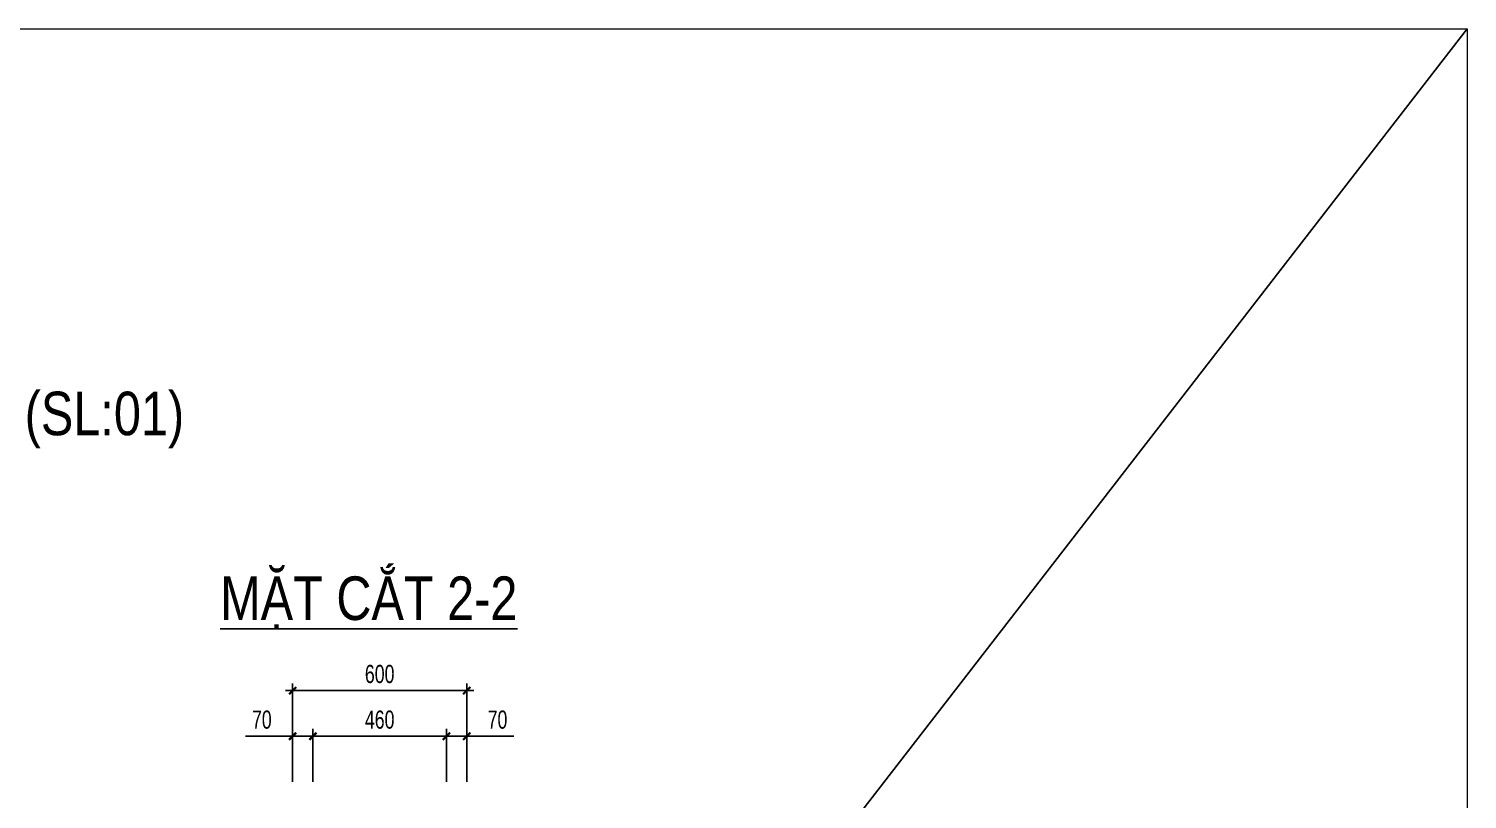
# Model space of a CAD drawing. Header units: millimetres. Extents: x -147841 to 368790, y -162721 to 84261.
# Drawn here: x 309031 to 313988, y -66612 to -63958 of the extents above; entities that cross this region are included whole.
import ezdxf
from ezdxf.enums import TextEntityAlignment as Align

# ---------------------------------------------------------------- set-up
doc = ezdxf.new("R2010")
doc.units = ezdxf.units.MM
doc.header["$LTSCALE"] = 1000
doc.header["$MEASUREMENT"] = 0
doc.header["$PDMODE"] = 1
doc.header["$PDSIZE"] = -10
doc.layers.get('0').update_dxf_attribs({"linetype": 'CONTINUOUS', "lineweight": 18})
doc.layers.get('DEFPOINTS').update_dxf_attribs({"color": 5, "linetype": 'CONTINUOUS', "lineweight": 18})
for name, color, linetype in [('KC-Dim', 8, 'CONTINUOUS'), ('KC-Text', 31, 'CONTINUOUS'), ('KC-Thay', 7, 'CONTINUOUS')]:
    doc.layers.add(name, color=color, linetype=linetype)
doc.styles.add('ARIAL', font='arial.ttf', dxfattribs={"width": 0.7})
doc.dimstyles.new('2.5-25', dxfattribs={"dimscale": 25, "dimtxt": 2.5, "dimasz": 1, "dimexe": 1, "dimexo": 2, "dimgap": 1, "dimtad": 1, "dimdec": 1, "dimrnd": 5, "dimdsep": 46, "dimtxsty": 'ARIAL', "dimblk": 'ARCHTICK', "dimcen": -1, "dimdle": 1, "dimclrd": 256, "dimclre": 256, "dimclrt": 3, "dimadec": 0, "dimazin": 2, "dimtfac": 0.1, "dimtdec": 1, "dimtmove": 0, "dimatfit": 1, "dimldrblk": 'ARCHTICK', "dimfxl": 1, "dimtvp": 0.833333, "dimtfill": 1, "dimtolj": 1, "dimtzin": 12, "dimarcsym": 0})

# ---------------------------------------------------------------- blocks, each defined once
blk = doc.blocks.new('_ARCHTICK')
at = {"color": 0, "linetype": 'ByBlock', "const_width": 0.3}
blk.add_lwpolyline([(-0.5, -0.5), (0.5, 0.5)], dxfattribs=at)
blk = doc.blocks.new('*D1265')
at = {"layer": 'DEFPOINTS', "color": 0, "linetype": 'ByBlock', "ltscale": 30, "transparency": 16777216}
for p in [(310540.2, -66237.9), (309940.2, -66602.4), (310540.2, -66602.4)]:
    blk.add_point(p, dxfattribs=at)
at = {"layer": 'KC-Dim', "linetype": 'ByBlock', "lineweight": -2, "ltscale": 30, "transparency": 16777216}
for p, q in [((309940.2, -66552.4), (309940.2, -66212.9)), ((310540.2, -66552.4), (310540.2, -66212.9)), ((309915.2, -66237.9), (310565.2, -66237.9))]:
    blk.add_line(p, q, dxfattribs=at)
at = {"layer": 'KC-Dim', "linetype": 'ByBlock', "lineweight": -2, "ltscale": 30, "transparency": 16777216, "xscale": 25, "yscale": 25, "zscale": 25, "rotation": 180}
blk.add_blockref('_ARCHTICK', (309940.2, -66237.9), dxfattribs=at)
at = {"layer": 'KC-Dim', "linetype": 'ByBlock', "lineweight": -2, "ltscale": 30, "transparency": 16777216, "xscale": 25, "yscale": 25, "zscale": 25}
blk.add_blockref('_ARCHTICK', (310540.2, -66237.9), dxfattribs=at)
at = {"layer": 'KC-Dim', "color": 3, "linetype": 'ByBlock', "ltscale": 30, "transparency": 16777216, "insert": (310240.2, -66181), "char_height": 62.5, "attachment_point": 5, "style": 'ARIAL', "bg_fill": 3, "box_fill_scale": 1.25, "bg_fill_color": 256, "bg_fill_true_color": 13158600, "bg_fill_transparency": 0}
blk.add_mtext('\\A1;600', dxfattribs=at)
blk = doc.blocks.new('*D1266')
at = {"layer": 'DEFPOINTS', "color": 0, "linetype": 'ByBlock', "ltscale": 30, "transparency": 16777216}
for p in [(310010.2, -66395.1), (310010.2, -66602.4), (310470.2, -66602.4)]:
    blk.add_point(p, dxfattribs=at)
at = {"layer": 'KC-Dim', "linetype": 'ByBlock', "lineweight": -2, "ltscale": 30, "transparency": 16777216}
for p, q in [((310010.2, -66552.4), (310010.2, -66370.1)), ((310470.2, -66552.4), (310470.2, -66370.1)), ((310495.2, -66395.1), (309985.2, -66395.1))]:
    blk.add_line(p, q, dxfattribs=at)
at = {"layer": 'KC-Dim', "linetype": 'ByBlock', "lineweight": -2, "ltscale": 30, "transparency": 16777216, "xscale": 25, "yscale": 25, "zscale": 25, "rotation": 180}
blk.add_blockref('_ARCHTICK', (310010.2, -66395.1), dxfattribs=at)
at = {"layer": 'KC-Dim', "linetype": 'ByBlock', "lineweight": -2, "ltscale": 30, "transparency": 16777216, "xscale": 25, "yscale": 25, "zscale": 25}
blk.add_blockref('_ARCHTICK', (310470.2, -66395.1), dxfattribs=at)
at = {"layer": 'KC-Dim', "color": 3, "linetype": 'ByBlock', "ltscale": 30, "transparency": 16777216, "insert": (310240.2, -66338.2), "char_height": 62.5, "attachment_point": 5, "style": 'ARIAL', "bg_fill": 3, "box_fill_scale": 1.25, "bg_fill_color": 256, "bg_fill_true_color": 13158600, "bg_fill_transparency": 0}
blk.add_mtext('\\A1;460', dxfattribs=at)
blk = doc.blocks.new('*D1267')
at = {"layer": 'DEFPOINTS', "color": 0, "linetype": 'ByBlock', "ltscale": 30, "transparency": 16777216}
for p in [(310540.2, -66395.1), (310470.2, -66602.4), (310540.2, -66602.4)]:
    blk.add_point(p, dxfattribs=at)
at = {"layer": 'KC-Dim', "linetype": 'ByBlock', "lineweight": -2, "ltscale": 30, "transparency": 16777216}
for p, q in [((310470.2, -66552.4), (310470.2, -66370.1)), ((310540.2, -66552.4), (310540.2, -66370.1)), ((310470.2, -66395.1), (310445.2, -66395.1)), ((310470.2, -66395.1), (310540.2, -66395.1)), ((310540.2, -66395.1), (310702.4, -66395.1))]:
    blk.add_line(p, q, dxfattribs=at)
at = {"layer": 'KC-Dim', "linetype": 'ByBlock', "lineweight": -2, "ltscale": 30, "transparency": 16777216, "xscale": 25, "yscale": 25, "zscale": 25}
blk.add_blockref('_ARCHTICK', (310470.2, -66395.1), dxfattribs=at)
at = {"layer": 'KC-Dim', "linetype": 'ByBlock', "lineweight": -2, "ltscale": 30, "transparency": 16777216, "xscale": 25, "yscale": 25, "zscale": 25, "rotation": 180}
blk.add_blockref('_ARCHTICK', (310540.2, -66395.1), dxfattribs=at)
at = {"layer": 'KC-Dim', "color": 3, "linetype": 'ByBlock', "ltscale": 30, "transparency": 16777216, "insert": (310646.3, -66338.2), "char_height": 62.5, "attachment_point": 5, "style": 'ARIAL', "bg_fill": 3, "box_fill_scale": 1.25, "bg_fill_color": 256, "bg_fill_true_color": 13158600, "bg_fill_transparency": 0}
blk.add_mtext('\\A1;70', dxfattribs=at)
blk = doc.blocks.new('*D1268')
at = {"layer": 'DEFPOINTS', "color": 0, "linetype": 'ByBlock', "ltscale": 30, "transparency": 16777216}
for p in [(309940.2, -66395.1), (309940.2, -66602.4), (310010.2, -66602.4)]:
    blk.add_point(p, dxfattribs=at)
at = {"layer": 'KC-Dim', "linetype": 'ByBlock', "lineweight": -2, "ltscale": 30, "transparency": 16777216}
for p, q in [((309940.2, -66552.4), (309940.2, -66370.1)), ((310010.2, -66552.4), (310010.2, -66370.1)), ((309940.2, -66395.1), (309778, -66395.1)), ((310010.2, -66395.1), (309940.2, -66395.1)), ((310010.2, -66395.1), (310035.2, -66395.1))]:
    blk.add_line(p, q, dxfattribs=at)
at = {"layer": 'KC-Dim', "linetype": 'ByBlock', "lineweight": -2, "ltscale": 30, "transparency": 16777216, "xscale": 25, "yscale": 25, "zscale": 25}
blk.add_blockref('_ARCHTICK', (309940.2, -66395.1), dxfattribs=at)
at = {"layer": 'KC-Dim', "linetype": 'ByBlock', "lineweight": -2, "ltscale": 30, "transparency": 16777216, "xscale": 25, "yscale": 25, "zscale": 25, "rotation": 180}
blk.add_blockref('_ARCHTICK', (310010.2, -66395.1), dxfattribs=at)
at = {"layer": 'KC-Dim', "color": 3, "linetype": 'ByBlock', "ltscale": 30, "transparency": 16777216, "insert": (309834.1, -66338.2), "char_height": 62.5, "attachment_point": 5, "style": 'ARIAL', "bg_fill": 3, "box_fill_scale": 1.25, "bg_fill_color": 256, "bg_fill_true_color": 13158600, "bg_fill_transparency": 0}
blk.add_mtext('\\A1;70', dxfattribs=at)

msp = doc.modelspace()

# ---------------------------------------------------------------- texts
at = {"layer": 'KC-Text', "color": 1, "style": 'ARIAL', "width": 0.8}
msp.add_text('MẶT CẮT NGANG TẤM WA-1 (SL:01)', height=150, dxfattribs=at).set_placement((308136.94, -65358.35), align=Align.CENTER)
at = {"layer": 'KC-Text', "color": 2, "style": 'ARIAL', "width": 0.8}
msp.add_text('%%UMẶT CẮT 2-2', height=150, dxfattribs=at).set_placement((310202.72, -65994.72), align=Align.CENTER)

# ---------------------------------------------------------------- dimensions: what is measured, and where the dimension line sits
at = {"layer": 'KC-Dim', "linetype": 'ByBlock', "ltscale": 30}
dim = msp.add_linear_dim(base=(310540.21, -66237.91), p1=(309940.21, -66602.42), p2=(310540.21, -66602.42), dimstyle='2.5-25', dxfattribs=at)
dim.commit()
dim.dimension.update_dxf_attribs({"geometry": '*D1265', "text_midpoint": (310240.21, -66181)})

# ---------------------------------------------------------------- next in the draw order: dimensions: what is measured, and where the dimension line sits
dim = msp.add_linear_dim(base=(310010.21, -66395.06), p1=(310470.21, -66602.42), p2=(310010.21, -66602.42), dimstyle='2.5-25', dxfattribs=at)
dim.commit()
dim.dimension.update_dxf_attribs({"geometry": '*D1266', "text_midpoint": (310240.21, -66338.15)})

# ---------------------------------------------------------------- next in the draw order: dimensions: what is measured, and where the dimension line sits
for base, p1, p2, picture, middle in [((309940.21, -66395.06), (310010.21, -66602.42), (309940.21, -66602.42), '*D1268', (309834.13, -66338.15)), ((310540.21, -66395.06), (310470.21, -66602.42), (310540.21, -66602.42), '*D1267', (310646.29, -66338.15))]:
    dim = msp.add_linear_dim(base=base, p1=p1, p2=p2, dimstyle='2.5-25', dxfattribs=at)
    dim.commit()
    dim.dimension.update_dxf_attribs({"geometry": picture, "text_midpoint": middle})

# ---------------------------------------------------------------- next in the draw order: linework, layer by layer
at = {"layer": 'DEFPOINTS', "flags": 128}
msp.add_lwpolyline([(303106.89, -63958.49), (313988.27, -63958.49), (313988.27, -78006.54), (303106.89, -78006.54)], close=True, dxfattribs=at)
at = {"layer": 'KC-Thay', "ltscale": 3000}
msp.add_line((303106.89, -78006.54), (313988.27, -63958.49), dxfattribs=at)

doc.saveas('drawing.dxf')
